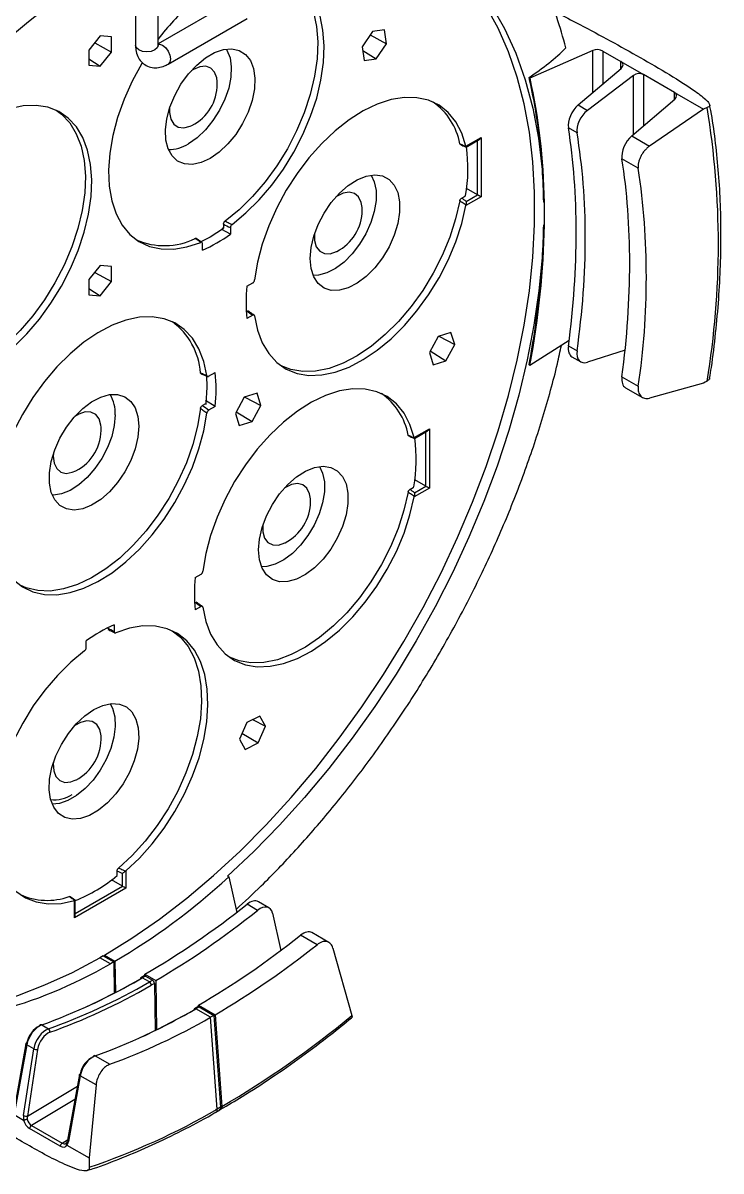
# Model space of a CAD drawing. Header units: inches. Extents: x 0.7 to 44.2, y 3.2 to 34.6.
# Drawn here: x 13.879 to 16.842, y 21.861 to 26.736 of the extents above; entities that cross this region are included whole.
import ezdxf

# ---------------------------------------------------------------- set-up
doc = ezdxf.new("R2010")
doc.units = ezdxf.units.IN
doc.header["$MEASUREMENT"] = 0

msp = doc.modelspace()

# ---------------------------------------------------------------- linework, layer by layer
for p, q in [((14.3566, 26.816), (14.3566, 26.641)), ((14.7824, 26.8379), (14.4523, 26.6473)), ((14.4523, 26.641), (14.4523, 26.816)), ((14.4947, 26.5613), (14.8302, 26.755)), ((14.2068, 26.6809), (14.1589, 26.6212)), ((14.2548, 26.6766), (14.2068, 26.6809)), ((14.2548, 26.6127), (14.2548, 26.6766)), ((15.3622, 26.7), (15.319, 26.6352)), ((15.3525, 26.6855), (15.422, 26.648)), ((15.4138, 26.7064), (15.3622, 26.7)), ((15.422, 26.648), (15.4138, 26.7064)), ((14.1589, 26.6212), (14.1589, 26.5573)), ((14.1836, 26.652), (14.2548, 26.6127)), ((15.319, 26.6352), (15.3272, 26.5767)), ((15.3211, 26.6197), (15.3787, 26.5831)), ((15.3787, 26.5831), (15.422, 26.648)), ((16.2974, 26.6196), (16.031, 26.5022)), ((16.2974, 26.4405), (16.2974, 26.6196)), ((14.1589, 26.584), (14.2068, 26.553)), ((14.2068, 26.553), (14.2548, 26.6127)), ((15.3272, 26.5767), (15.3787, 26.5831)), ((16.34, 26.617), (16.4172, 26.5724)), ((16.34, 26.617), (16.34, 26.4768)), ((16.4172, 26.5724), (16.5132, 26.5171)), ((16.4172, 26.5426), (16.4172, 26.5724)), ((14.1589, 26.5573), (14.2068, 26.553)), ((14.6022, 26.539), (14.5922, 26.5327)), ((16.2356, 26.3879), (16.418, 26.5432)), ((16.031, 26.5022), (16.0271, 26.5045)), ((16.4706, 26.5128), (16.2751, 26.3651)), ((16.4706, 26.2632), (16.4706, 26.5128)), ((16.6445, 26.4412), (16.5132, 26.5171)), ((16.5132, 26.5171), (16.5132, 26.2994)), ((16.6445, 26.4412), (16.7671, 26.3705)), ((16.6445, 26.4113), (16.6445, 26.4412)), ((16.2356, 26.3879), (16.2751, 26.3651)), ((16.4629, 26.2567), (16.6453, 26.412)), ((16.7825, 26.3765), (16.7671, 26.3705)), ((16.7671, 26.3705), (16.5385, 26.213)), ((16.2306, 26.2692), (16.1941, 26.2903)), ((15.7593, 26.2124), (15.8233, 26.2494)), ((15.7601, 26.209), (15.8152, 26.2408)), ((15.8081, 26.0062), (15.8081, 26.2367)), ((15.8233, 26.2494), (15.8233, 25.9974)), ((16.4629, 26.2567), (16.5385, 26.213)), ((15.7594, 26.2115), (15.7593, 26.2124)), ((16.4908, 26.119), (16.4214, 26.1591)), ((15.8081, 26.0062), (15.7619, 26.0329)), ((15.7411, 25.9928), (15.755, 26.0008)), ((15.8233, 25.9974), (15.7593, 25.9605)), ((15.7604, 25.9787), (15.8081, 26.0062)), ((15.7593, 25.9605), (15.7594, 25.9617)), ((16.0923, 25.9733), (16.0891, 25.9751)), ((14.7297, 25.8635), (14.6733, 25.8271)), ((14.7592, 25.8391), (14.7235, 25.8594)), ((14.7247, 25.8631), (14.7302, 25.8671)), ((14.7302, 25.8817), (14.7302, 25.8667)), ((14.7592, 25.8675), (14.7592, 25.8391)), ((16.0891, 25.8788), (16.0923, 25.8769)), ((14.6733, 25.8271), (14.6312, 25.805)), ((14.6407, 25.7707), (14.6407, 25.7991)), ((14.2068, 25.7059), (14.1589, 25.6462)), ((14.2548, 25.7016), (14.2068, 25.7059)), ((14.2548, 25.6377), (14.2548, 25.7016)), ((14.1589, 25.6462), (14.1589, 25.5823)), ((14.1836, 25.677), (14.2548, 25.6377)), ((14.1589, 25.609), (14.2068, 25.578)), ((14.2068, 25.578), (14.2548, 25.6377)), ((14.8296, 25.6182), (14.8541, 25.6324)), ((14.1589, 25.5823), (14.2068, 25.578)), ((14.8276, 25.5137), (14.8269, 25.5132)), ((14.8541, 25.4955), (14.8296, 25.4813)), ((15.6416, 25.4051), (15.6039, 25.3365)), ((15.6955, 25.422), (15.6416, 25.4051)), ((15.6444, 25.406), (15.7119, 25.3704)), ((15.7119, 25.3704), (15.6955, 25.422)), ((15.6742, 25.3018), (15.7119, 25.3704)), ((16.1971, 25.3877), (16.031, 25.2821)), ((16.1941, 25.3645), (16.2306, 25.3434)), ((15.6039, 25.3365), (15.6202, 25.2848)), ((15.6076, 25.3432), (15.6742, 25.3018)), ((15.6202, 25.2848), (15.6742, 25.3018)), ((16.2086, 25.3187), (16.2462, 25.2971)), ((16.4347, 25.3468), (16.2751, 25.2955)), ((16.031, 25.2821), (16.0271, 25.2844)), ((14.6576, 25.2396), (14.6596, 25.1903)), ((14.6671, 25.2359), (14.6949, 25.252)), ((16.4214, 25.2332), (16.4908, 25.1932)), ((16.7671, 25.2066), (16.5385, 25.1434)), ((14.8724, 25.1638), (14.8184, 25.1469)), ((14.8887, 25.1121), (14.8724, 25.1638)), ((16.436, 25.1875), (16.508, 25.1459)), ((14.6536, 25.1192), (14.6406, 25.1117)), ((14.6949, 25.108), (14.6537, 25.1324)), ((14.6949, 25.108), (14.6671, 25.0919)), ((14.8184, 25.1469), (14.7808, 25.0783)), ((14.8212, 25.1477), (14.8887, 25.1121)), ((14.8511, 25.0435), (14.8887, 25.1121)), ((14.7808, 25.0783), (14.7971, 25.0266)), ((14.7845, 25.085), (14.8511, 25.0435)), ((14.7971, 25.0266), (14.8511, 25.0435)), ((15.5398, 24.9754), (15.6038, 25.0123)), ((15.6038, 25.0123), (15.6038, 24.7604)), ((15.54, 24.9744), (15.5398, 24.9754)), ((15.5406, 24.9719), (15.5957, 25.0037)), ((15.5886, 24.7691), (15.5886, 24.9997)), ((14.0081, 24.9079), (14.0076, 24.8961)), ((15.5409, 24.7416), (15.5886, 24.7691)), ((15.5886, 24.7691), (15.5424, 24.7958)), ((15.5216, 24.7557), (15.5355, 24.7637)), ((15.6038, 24.7604), (15.5398, 24.7234)), ((15.5398, 24.7234), (15.54, 24.7247)), ((14.6101, 24.3811), (14.6347, 24.3953)), ((14.6082, 24.2766), (14.6074, 24.2762)), ((14.6347, 24.2584), (14.6101, 24.2442)), ((14.2661, 24.1804), (14.2661, 24.152)), ((14.2371, 24.1667), (14.2371, 24.1659)), ((14.1476, 24.0836), (14.1476, 24.1119)), ((14.8838, 23.7933), (14.8286, 23.7662)), ((14.9078, 23.7496), (14.8838, 23.7933)), ((14.8286, 23.7662), (14.7974, 23.6954)), ((14.8527, 23.778), (14.9078, 23.7496)), ((14.8766, 23.6787), (14.9078, 23.7496)), ((14.7974, 23.6954), (14.8214, 23.6516)), ((14.8084, 23.7203), (14.8766, 23.6787)), ((14.8214, 23.6516), (14.8766, 23.6787)), ((14.2788, 23.1191), (14.2788, 23.1351)), ((14.3007, 23.0704), (14.3007, 23.1255)), ((14.3149, 23.1348), (14.3159, 23.1355)), ((14.3159, 23.1355), (14.3159, 23.0616)), ((14.7473, 23.1133), (14.7532, 23.1099)), ((14.7532, 23.1099), (14.7863, 22.9596)), ((14.3159, 23.0616), (14.0977, 22.9357)), ((14.1011, 22.9551), (14.3007, 23.0704)), ((14.3007, 23.0704), (14.2545, 23.097)), ((14.0977, 23.0096), (14.0986, 23.0099)), ((14.1011, 22.947), (14.1011, 23.0106)), ((14.0977, 22.9357), (14.0977, 23.0096)), ((14.8746, 22.9681), (14.8301, 22.9938)), ((14.9232, 22.9786), (14.8782, 23.0046)), ((14.9383, 22.9556), (14.9732, 22.7977)), ((15.1776, 22.8317), (15.1055, 22.8734)), ((15.1271, 22.8223), (15.0574, 22.8625)), ((14.2191, 22.7749), (14.2055, 22.7671)), ((14.2504, 22.7412), (14.2055, 22.7671)), ((14.2191, 22.7749), (14.264, 22.749)), ((14.2238, 22.7717), (14.2245, 22.778)), ((14.2245, 22.778), (14.2694, 22.7521)), ((15.1948, 22.8075), (15.2746, 22.5214)), ((14.264, 22.749), (14.2504, 22.7412)), ((14.264, 22.749), (14.2659, 22.616)), ((14.2694, 22.7521), (14.2714, 22.6188)), ((14.3932, 22.6896), (14.3796, 22.6818)), ((14.3989, 22.689), (14.3854, 22.6812)), ((14.4154, 22.6639), (14.3854, 22.6812)), ((14.3962, 22.69), (14.3963, 22.6967)), ((14.3963, 22.6967), (14.4423, 22.6702)), ((14.3989, 22.689), (14.4289, 22.6717)), ((14.4154, 22.6639), (14.4289, 22.6717)), ((14.4423, 22.6702), (14.4454, 22.4605)), ((14.437, 22.6578), (14.4235, 22.65)), ((14.437, 22.6578), (14.44, 22.4578)), ((14.6205, 22.5583), (14.607, 22.5505)), ((14.6262, 22.5578), (14.6127, 22.55)), ((14.6752, 22.5139), (14.6127, 22.55)), ((14.6236, 22.5588), (14.6237, 22.5655)), ((14.6237, 22.5655), (14.6941, 22.5248)), ((14.6262, 22.5578), (14.6887, 22.5217)), ((14.6941, 22.5248), (14.7224, 22.1349)), ((13.9585, 22.4814), (13.987, 22.4649)), ((14.6887, 22.5217), (14.6752, 22.5139)), ((14.7035, 22.124), (14.6752, 22.5139)), ((14.6887, 22.5217), (14.717, 22.1318)), ((13.8915, 22.4016), (13.8409, 22.1228)), ((13.8948, 22.3969), (13.8442, 22.1181)), ((13.8817, 22.0965), (13.9246, 22.3797)), ((13.9246, 22.3797), (13.8948, 22.3969)), ((13.9407, 22.3779), (13.8978, 22.0946)), ((14.1858, 22.3501), (14.2475, 22.3145)), ((14.1188, 22.2704), (14.0682, 21.9916)), ((14.1222, 22.2657), (14.0716, 21.9869)), ((14.1892, 22.227), (14.1222, 22.2657)), ((13.8978, 22.0946), (14.1099, 22.2214)), ((14.1892, 22.227), (14.1605, 21.9168)), ((14.0997, 22.1653), (13.9151, 22.055)), ((13.8385, 22.1027), (13.8818, 22.0777)), ((14.7035, 22.1213), (14.6959, 22.1221)), ((14.697, 22.1107), (14.7144, 22.1207)), ((14.717, 22.1318), (14.7035, 22.124)), ((14.0375, 21.9666), (13.9072, 22.0418)), ((13.9151, 22.055), (14.0454, 21.9797)), ((14.0454, 21.9797), (14.0686, 21.9936)), ((14.0658, 21.9715), (14.1605, 21.9168)), ((14.1605, 21.9168), (14.1605, 21.8773))]:
    msp.add_line(p, q)
at = {"flags": 128}
for points in [[(15.1857, 27.2298), (15.2906, 27.2135), (15.3907, 27.1864), (15.4856, 27.1487), (15.5749, 27.1006), (15.6581, 27.0422), (15.7348, 26.9738), (15.8048, 26.8958), (15.8677, 26.8084), (15.9232, 26.7122), (15.971, 26.6075), (16.011, 26.4948), (16.0429, 26.3746), (16.0666, 26.2476), (16.0821, 26.1142), (16.0891, 25.9751)], [(15.0057, 26.935), (15.0288, 26.9178), (15.0635, 26.881), (15.0914, 26.8354), (15.1121, 26.782), (15.1251, 26.7216), (15.1303, 26.6553), (15.1276, 26.5842), (15.1169, 26.5096), (15.0986, 26.4328), (15.0729, 26.355), (15.0402, 26.2777), (15.0011, 26.2022), (14.9564, 26.1298), (14.9068, 26.0617), (14.853, 25.9992), (14.7962, 25.9433), (14.7372, 25.895)], [(14.7662, 25.8808), (14.8248, 25.9292), (14.8814, 25.9851), (14.9348, 26.0475), (14.9841, 26.1153), (15.0286, 26.1875), (15.0674, 26.2627), (15.1, 26.3397), (15.1256, 26.4172), (15.1439, 26.4937), (15.1546, 26.5681), (15.1574, 26.6389), (15.1524, 26.7051), (15.1397, 26.7654), (15.1193, 26.8188), (15.0918, 26.8645), (15.0575, 26.9015), (15.017, 26.9294), (14.9712, 26.9475), (14.9206, 26.9557), (14.9204, 26.9557)], [(14.2245, 22.778), (14.3417, 22.8504), (14.4583, 22.9311), (14.574, 23.0199), (14.6883, 23.1163), (14.8006, 23.22), (14.9106, 23.3305), (15.0177, 23.4474), (15.1215, 23.5702), (15.2217, 23.6985), (15.3177, 23.8316), (15.4093, 23.9691), (15.496, 24.1103), (15.5774, 24.2547), (15.6533, 24.4017), (15.7233, 24.5508), (15.7872, 24.7012), (15.8446, 24.8524), (15.8954, 25.0038), (15.9393, 25.1547), (15.9762, 25.3045), (16.0059, 25.4526), (16.0283, 25.5984), (16.0432, 25.7414), (16.0507, 25.8808), (16.0507, 26.0162), (16.0432, 26.147), (16.0283, 26.2727), (16.0059, 26.3927), (15.9762, 26.5065), (15.9393, 26.6138), (15.8954, 26.714), (15.8446, 26.8067)], [(14.4523, 26.641), (14.4486, 26.6305), (14.4383, 26.6215), (14.4227, 26.6155), (14.4044, 26.6134), (14.3861, 26.6155), (14.3706, 26.6215), (14.3602, 26.6305), (14.3566, 26.641)], [(14.4523, 26.6461), (14.4578, 26.6463), (14.4707, 26.6418), (14.4837, 26.6314), (14.4947, 26.6166), (14.502, 26.5996), (14.5046, 26.5832), (14.502, 26.5698), (14.4947, 26.5613), (14.4946, 26.5613)], [(14.6733, 26.161), (14.635, 26.1434), (14.5983, 26.1355), (14.5646, 26.1377), (14.5354, 26.1498), (14.5118, 26.1713), (14.4949, 26.2015), (14.4852, 26.2389), (14.4833, 26.2822), (14.4891, 26.3295), (14.5025, 26.3789), (14.5229, 26.4284), (14.5494, 26.476), (14.581, 26.5196), (14.6164, 26.5576), (14.6541, 26.5883), (14.6926, 26.6105), (14.7303, 26.6233), (14.7657, 26.6262), (14.7973, 26.6191), (14.8238, 26.6021), (14.8442, 26.5762), (14.8575, 26.5422), (14.8634, 26.5016), (14.8614, 26.4561), (14.8518, 26.4075), (14.8348, 26.3578), (14.8112, 26.309), (14.782, 26.2632), (14.7484, 26.2222), (14.7116, 26.1877), (14.6733, 26.161)], [(14.7423, 26.6254), (14.7449, 26.621), (14.7577, 26.5885), (14.7633, 26.5496), (14.7614, 26.506), (14.7522, 26.4595), (14.736, 26.4119), (14.7134, 26.3652), (14.6854, 26.3213), (14.6532, 26.282), (14.618, 26.2489), (14.5813, 26.2235)], [(14.3857, 26.5681), (14.3829, 26.5633), (14.3424, 26.4888), (14.3082, 26.4121), (14.2806, 26.3347), (14.2603, 26.2577), (14.2475, 26.1827), (14.2425, 26.1107), (14.2453, 26.0432), (14.256, 25.9812), (14.2743, 25.9258), (14.3, 25.8779), (14.3325, 25.8385), (14.3713, 25.8081), (14.4158, 25.7872), (14.4652, 25.7764), (14.5186, 25.7756), (14.5751, 25.785), (14.6337, 25.8044)], [(14.7035, 26.4874), (14.7015, 26.503), (14.6923, 26.5278), (14.6763, 26.5446), (14.6549, 26.5524), (14.6296, 26.5505), (14.6022, 26.539)], [(13.7799, 25.3114), (13.8385, 25.3598), (13.8951, 25.4157), (13.9485, 25.4781), (13.9978, 25.546), (14.0423, 25.6181), (14.0811, 25.6934), (14.1137, 25.7704), (14.1393, 25.8478), (14.1576, 25.9244), (14.1683, 25.9987), (14.1711, 26.0696), (14.1661, 26.1357), (14.1534, 26.196), (14.133, 26.2495), (14.1055, 26.2951), (14.0712, 26.3322), (14.0307, 26.36), (13.9849, 26.3781), (13.9343, 26.3863), (13.88, 26.3843), (13.8228, 26.3721)], [(14.5012, 26.3751), (14.5009, 26.3554), (14.5066, 26.3274), (14.5193, 26.3064), (14.5381, 26.294), (14.5618, 26.291), (14.5884, 26.2978), (14.596, 26.3013)], [(15.7593, 26.2124), (15.7412, 26.2681), (15.7158, 26.3161), (15.6834, 26.3559), (15.6448, 26.3865), (15.6005, 26.4076), (15.5512, 26.4188), (15.4979, 26.4199), (15.4415, 26.4108), (15.3829, 26.3917), (15.3231, 26.3629), (15.2631, 26.325), (15.2041, 26.2786), (15.147, 26.2245), (15.0927, 26.1636), (15.0423, 26.0969), (14.9966, 26.0257), (14.9563, 25.9511), (14.9222, 25.8744), (14.8948, 25.7969), (14.8747, 25.72), (14.8622, 25.645)], [(14.0194, 26.3656), (14.0425, 26.3484), (14.0772, 26.3116), (14.1051, 26.266), (14.1258, 26.2126), (14.1388, 26.1522), (14.144, 26.0859), (14.1413, 26.0148), (14.1306, 25.9402), (14.1123, 25.8634), (14.0866, 25.7856), (14.0539, 25.7083), (14.0148, 25.6328), (13.9701, 25.5604), (13.9204, 25.4923), (13.8667, 25.4298), (13.8099, 25.3739), (13.7509, 25.3257)], [(15.098, 25.7355), (15.1019, 25.782), (15.1134, 25.831), (15.1321, 25.8807), (15.1572, 25.9289), (15.1876, 25.9737), (15.2222, 26.0132), (15.2595, 26.0459), (15.2979, 26.0703), (15.336, 26.0856), (15.3721, 26.091), (15.4047, 26.0863), (15.4327, 26.0718), (15.4547, 26.048), (15.4698, 26.0159), (15.4776, 25.9768), (15.4776, 25.9324), (15.4698, 25.8844), (15.4547, 25.8347), (15.4327, 25.7855), (15.4047, 25.7388), (15.3721, 25.6964), (15.336, 25.6601), (15.2979, 25.6314), (15.2595, 25.6115), (15.2222, 25.6011), (15.1876, 25.6007), (15.1572, 25.6104), (15.1321, 25.6296), (15.1134, 25.6577), (15.1019, 25.6935), (15.098, 25.7355)], [(15.3573, 26.0899), (15.3701, 26.0618), (15.3776, 26.0244), (15.3776, 25.9818), (15.3701, 25.9358), (15.3556, 25.8883), (15.3345, 25.8412), (15.3078, 25.7964), (15.2765, 25.7558), (15.2419, 25.7211), (15.2055, 25.6936), (15.1687, 25.6745), (15.133, 25.6646), (15.111, 25.6632)], [(15.3184, 25.952), (15.3148, 25.9744), (15.3038, 25.9973), (15.2864, 26.012), (15.2638, 26.0174), (15.2378, 26.013), (15.2102, 25.9993), (15.2071, 25.9972)], [(14.8622, 25.4921), (14.8747, 25.4316), (14.8948, 25.378), (14.9222, 25.3321), (14.9563, 25.2948), (14.9966, 25.2666), (15.0423, 25.2482), (15.0927, 25.2398), (15.147, 25.2415), (15.2041, 25.2533), (15.2631, 25.2751), (15.3231, 25.3064), (15.3829, 25.3467), (15.4415, 25.3953), (15.4979, 25.4513), (15.5512, 25.5139), (15.6005, 25.5819), (15.6448, 25.6542), (15.6834, 25.7295), (15.7158, 25.8066), (15.7412, 25.884), (15.7593, 25.9605)], [(15.7332, 25.981), (15.7155, 25.9043), (15.6904, 25.8265), (15.6583, 25.7491), (15.6198, 25.6734), (15.5756, 25.6007), (15.5263, 25.5322), (15.473, 25.4691), (15.4164, 25.4126), (15.3576, 25.3636), (15.2975, 25.3229), (15.2374, 25.2914), (15.1781, 25.2694), (15.1207, 25.2575), (15.0662, 25.2558), (15.0156, 25.2643), (14.9745, 25.2803)], [(16.0891, 25.8788), (16.0827, 25.7402), (16.0688, 25.598), (16.0476, 25.4529), (16.0191, 25.3054), (15.9834, 25.1561), (15.9406, 25.0056), (15.891, 24.8546), (15.8348, 24.7037), (15.7721, 24.5534), (15.7032, 24.4044), (15.6284, 24.2573), (15.548, 24.1127), (15.4624, 23.9712), (15.3719, 23.8334), (15.2768, 23.6997), (15.1775, 23.5709), (15.0745, 23.4473), (14.9682, 23.3295), (14.859, 23.218), (14.7473, 23.1133)], [(15.1162, 25.8396), (15.1166, 25.8124), (15.1241, 25.786), (15.1384, 25.767), (15.1586, 25.7569), (15.1831, 25.7564), (15.2102, 25.7655), (15.211, 25.7659)], [(14.6591, 25.2393), (14.6462, 25.2993), (14.6257, 25.3525), (14.5981, 25.3979), (14.5638, 25.4347), (14.5234, 25.4624), (14.4776, 25.4804), (14.4272, 25.4885), (14.3729, 25.4864), (14.3159, 25.4743), (14.2569, 25.4523), (14.1972, 25.4209), (14.1375, 25.3805), (14.0791, 25.3318), (14.0228, 25.2758), (13.9697, 25.2132), (13.9207, 25.1453), (13.8765, 25.0732), (13.838, 24.998), (13.8058, 24.9212), (13.7805, 24.844), (13.7624, 24.7676)], [(16.7825, 25.2156), (16.7742, 25.2108), (16.7671, 25.2066)], [(14.3705, 25.0234), (14.3666, 24.9769), (14.355, 24.9279), (14.3364, 24.8782), (14.3113, 24.83), (14.2808, 24.7852), (14.2463, 24.7457), (14.209, 24.713), (14.1705, 24.6886), (14.1325, 24.6733), (14.0964, 24.6679), (14.0637, 24.6726), (14.0358, 24.6871), (14.0138, 24.7109), (13.9986, 24.743), (13.9909, 24.7821), (13.9909, 24.8265), (13.9986, 24.8745), (14.0138, 24.9242), (14.0358, 24.9733), (14.0637, 25.0201), (14.0964, 25.0625), (14.1325, 25.0988), (14.1705, 25.1275), (14.209, 25.1474), (14.2463, 25.1578), (14.2808, 25.1582), (14.3113, 25.1485), (14.3364, 25.1293), (14.355, 25.1012), (14.3666, 25.0654), (14.3705, 25.0234)], [(15.5398, 24.9754), (15.5217, 25.031), (15.4963, 25.079), (15.464, 25.1188), (15.4253, 25.1494), (15.381, 25.1705), (15.3318, 25.1817), (15.2785, 25.1828), (15.222, 25.1737), (15.1634, 25.1546), (15.1036, 25.1259), (15.0437, 25.088), (14.9846, 25.0415), (14.9275, 24.9874), (14.8733, 24.9265), (14.8228, 24.8598), (14.7771, 24.7886), (14.7368, 24.714), (14.7027, 24.6373), (14.6754, 24.5598), (14.6553, 24.4829), (14.6427, 24.408)], [(14.6596, 25.1903), (14.6558, 25.1188), (14.6556, 25.1161)], [(13.7624, 24.5157), (13.7805, 24.4602), (13.8058, 24.4122), (13.838, 24.3725), (13.8765, 24.3419), (13.9207, 24.3207), (13.9697, 24.3094), (14.0228, 24.3082), (14.0791, 24.3171), (14.1375, 24.3359), (14.1972, 24.3644), (14.2569, 24.4019), (14.3159, 24.448), (14.3729, 24.5018), (14.4272, 24.5623), (14.4776, 24.6286), (14.5234, 24.6996), (14.5638, 24.7739), (14.5981, 24.8503), (14.6257, 24.9276), (14.6462, 25.0043), (14.6591, 25.0793)], [(14.6325, 25.0989), (14.62, 25.0237), (14.5998, 24.9467), (14.5724, 24.869), (14.5382, 24.7921), (14.4978, 24.7173), (14.4519, 24.6459), (14.4012, 24.5792), (14.3468, 24.5182), (14.2894, 24.4641), (14.2302, 24.4178), (14.1701, 24.38), (14.1102, 24.3515), (14.0514, 24.3328), (13.995, 24.3241), (13.9417, 24.3256), (13.8925, 24.3373), (13.8664, 24.3486)], [(14.2704, 25.0719), (14.2667, 25.0274), (14.2556, 24.9804), (14.2377, 24.9328), (14.2137, 24.8866), (14.1846, 24.8437), (14.1515, 24.8059), (14.1158, 24.7746), (14.0789, 24.7512), (14.0425, 24.7366), (14.0079, 24.7314), (14.0029, 24.7315)], [(14.2103, 25.0202), (14.2095, 25.0286), (14.2021, 25.055), (14.1877, 25.074), (14.1675, 25.0841), (14.143, 25.0847), (14.116, 25.0755), (14.099, 25.0655)], [(14.0076, 24.8961), (14.0113, 24.8666), (14.0223, 24.8437), (14.0398, 24.829), (14.0623, 24.8237), (14.0884, 24.828), (14.1029, 24.8341)], [(14.8785, 24.4984), (14.8824, 24.5449), (14.8939, 24.5939), (14.9126, 24.6436), (14.9377, 24.6918), (14.9681, 24.7366), (15.0027, 24.7761), (15.04, 24.8088), (15.0784, 24.8332), (15.1165, 24.8485), (15.1526, 24.8539), (15.1853, 24.8492), (15.2132, 24.8347), (15.2352, 24.8109), (15.2504, 24.7788), (15.2581, 24.7397), (15.2581, 24.6953), (15.2504, 24.6473), (15.2352, 24.5976), (15.2132, 24.5485), (15.1853, 24.5017), (15.1526, 24.4593), (15.1165, 24.423), (15.0784, 24.3943), (15.04, 24.3744), (15.0027, 24.364), (14.9681, 24.3636), (14.9377, 24.3733), (14.9126, 24.3925), (14.8939, 24.4206), (14.8824, 24.4564), (14.8785, 24.4984)], [(15.1378, 24.8528), (15.1507, 24.8247), (15.1581, 24.7873), (15.1581, 24.7447), (15.1507, 24.6987), (15.1361, 24.6512), (15.1151, 24.6041), (15.0883, 24.5593), (15.057, 24.5187), (15.0225, 24.484), (14.986, 24.4565), (14.9492, 24.4374), (14.9135, 24.4275), (14.8915, 24.4261)], [(15.0989, 24.7149), (15.0954, 24.7373), (15.0844, 24.7602), (15.0669, 24.7749), (15.0443, 24.7803), (15.0183, 24.7759), (14.9907, 24.7622), (14.9876, 24.7601)], [(14.6427, 24.255), (14.6553, 24.1945), (14.6754, 24.1409), (14.7027, 24.095), (14.7368, 24.0577), (14.7771, 24.0296), (14.8228, 24.0111), (14.8733, 24.0027), (14.9275, 24.0044), (14.9846, 24.0162), (15.0437, 24.038), (15.1036, 24.0693), (15.1634, 24.1096), (15.222, 24.1582), (15.2785, 24.2142), (15.3318, 24.2768), (15.381, 24.3448), (15.4253, 24.4171), (15.464, 24.4924), (15.4963, 24.5695), (15.5217, 24.6469), (15.5398, 24.7234)], [(15.5137, 24.7439), (15.496, 24.6672), (15.4709, 24.5894), (15.4389, 24.512), (15.4004, 24.4363), (15.3561, 24.3636), (15.3069, 24.2951), (15.2535, 24.232), (15.1969, 24.1755), (15.1381, 24.1265), (15.0781, 24.0859), (15.0179, 24.0543), (14.9586, 24.0323), (14.9012, 24.0204), (14.8467, 24.0187), (14.7961, 24.0272), (14.7551, 24.0432)], [(14.8967, 24.6026), (14.8971, 24.5753), (14.9046, 24.5489), (14.9189, 24.5299), (14.9391, 24.5198), (14.9637, 24.5193), (14.9907, 24.5284), (14.9915, 24.5288)], [(14.3159, 23.1355), (14.3731, 23.1895), (14.4275, 23.2502), (14.478, 23.3167), (14.5239, 23.3878), (14.5643, 23.4623), (14.5986, 23.539), (14.6262, 23.6164), (14.6465, 23.6934), (14.6593, 23.7684), (14.6643, 23.8404), (14.6614, 23.9079), (14.6507, 23.9699), (14.6324, 24.0253), (14.6068, 24.0732), (14.5743, 24.1126), (14.5355, 24.143), (14.491, 24.1639), (14.4416, 24.1747), (14.3882, 24.1755), (14.3317, 24.1661), (14.273, 24.1467)], [(14.5126, 24.1553), (14.547, 24.1277), (14.5797, 24.0881), (14.6054, 24.0401), (14.6238, 23.9844), (14.6344, 23.9221), (14.6372, 23.8542), (14.632, 23.7819), (14.619, 23.7064), (14.5983, 23.6292), (14.5704, 23.5514), (14.5357, 23.4745), (14.4948, 23.3998), (14.4485, 23.3286), (14.3975, 23.2621), (14.3427, 23.2016), (14.2851, 23.1479)], [(14.1406, 24.0703), (14.0819, 24.0219), (14.0254, 23.966), (13.972, 23.9036), (13.9226, 23.8358), (13.8782, 23.7636), (13.8393, 23.6883), (13.8068, 23.6114), (13.7812, 23.5339), (13.7629, 23.4574), (13.7522, 23.383), (13.7493, 23.3122), (13.7543, 23.246), (13.7671, 23.1857), (13.7874, 23.1323), (13.815, 23.0866), (13.8493, 23.0496), (13.8897, 23.0217), (13.9356, 23.0036), (13.9862, 22.9954), (14.0405, 22.9975), (14.0977, 23.0096)], [(14.1802, 23.8208), (14.2185, 23.8384), (14.2552, 23.8463), (14.2889, 23.8442), (14.3181, 23.8321), (14.3417, 23.8105), (14.3586, 23.7804), (14.3683, 23.7429), (14.3702, 23.6996), (14.3644, 23.6523), (14.351, 23.6029), (14.3306, 23.5534), (14.3041, 23.5059), (14.2725, 23.4623), (14.2371, 23.4243), (14.1994, 23.3936), (14.1609, 23.3713), (14.1232, 23.3585), (14.0878, 23.3556), (14.0562, 23.3628), (14.0297, 23.3797), (14.0093, 23.4057), (13.996, 23.4396), (13.9901, 23.4802), (13.9921, 23.5258), (14.0017, 23.5744), (14.0187, 23.6241), (14.0423, 23.6728), (14.0715, 23.7187), (14.1051, 23.7597), (14.1419, 23.7942), (14.1802, 23.8208)], [(14.2492, 23.8457), (14.2591, 23.8259), (14.2683, 23.79), (14.2702, 23.7486), (14.2646, 23.7033), (14.2518, 23.656), (14.2323, 23.6086), (14.2069, 23.563), (14.1766, 23.5212), (14.1427, 23.4849), (14.1066, 23.4555), (14.0697, 23.4342), (14.0336, 23.4219), (14.0029, 23.419)], [(14.2103, 23.7077), (14.2103, 23.7086), (14.2046, 23.7366), (14.1919, 23.7576), (14.1731, 23.77), (14.1495, 23.7729), (14.1228, 23.7662), (14.099, 23.753)], [(14.0081, 23.5954), (14.0078, 23.5917), (14.0097, 23.561), (14.0189, 23.5362), (14.0349, 23.5194), (14.0563, 23.5116), (14.0817, 23.5135), (14.1029, 23.5216)], [(12.9378, 22.6353), (13.0239, 22.5942), (13.1151, 22.5623), (13.2109, 22.5398), (13.3107, 22.527), (13.4142, 22.5237), (13.5211, 22.5301), (13.6307, 22.5462), (13.7427, 22.5718), (13.8567, 22.6068), (13.9721, 22.6512), (14.0886, 22.7047), (14.2055, 22.7671)], [(13.8948, 22.3969), (13.8934, 22.3979), (13.8924, 22.399), (13.8917, 22.4001), (13.8915, 22.4011), (13.8915, 22.4016)], [(14.1222, 22.2657), (14.1207, 22.2667), (14.1197, 22.2678), (14.119, 22.2689), (14.1188, 22.2699), (14.1188, 22.2704)], [(14.0716, 21.9869), (14.0701, 21.9879), (14.0691, 21.989), (14.0684, 21.99), (14.0682, 21.9911), (14.0682, 21.9916)]]:
    msp.add_lwpolyline(points, dxfattribs=at)
for centre, radius, start, end in [((15.9854, 24.1189), 3.3485, 122.16, 140.4726), ((15.2301, 26.0816), 0.9733, 131.0515, 143.0474), ((14.5071, 26.4768), 0.1967, 296.8895, 0), ((14.5071, 26.4768), 0.1967, 0, 3.1159), ((15.4611, 26.1737), 0.2765, 10.3447, 54.7682), ((13.3065, 25.7961), 3.5242, 350.5192, 9.4808), ((14.4965, 26.3564), 0.1577, 269.8266, 302.5503), ((15.1182, 26.1174), 0.6495, 349.8278, 8.1673), ((13.3709, 25.6561), 3.154, 351.5602, 8.4398), ((15.122, 25.9413), 0.1967, 296.8895, 0), ((15.122, 25.9413), 0.1967, 0, 3.1159), ((14.3765, 26.3653), 0.6506, 293.9616, 306.033), ((14.4788, 26.0822), 0.2918, 245.9001, 296.5947), ((15.4768, 25.5498), 0.6508, 173.9653, 186.0347), ((14.3367, 25.2289), 0.2966, 4.1661, 53.6441), ((14.044, 25.18), 0.6548, 353.6866, 6.3134), ((14.1129, 25.0789), 0.1577, 357.4465, 30.1768), ((15.2417, 24.9366), 0.2765, 10.3447, 54.7682), ((14.0139, 25.0095), 0.1967, 296.8895, 3.1159), ((14.8991, 24.8803), 0.6491, 349.8515, 8.2007), ((14.9025, 24.7042), 0.1967, 296.8895, 0), ((14.9025, 24.7042), 0.1967, 0, 3.1159), ((15.2573, 24.3127), 0.6508, 173.9653, 186.0347), ((14.5303, 23.5858), 0.6506, 113.9616, 126.033), ((14.0139, 23.697), 0.1967, 296.8895, 3.1159), ((14.0129, 23.5743), 0.1369, 263.0068, 303.3319), ((13.8595, 23.6123), 0.6496, 291.8303, 310.2021), ((13.9823, 23.2871), 0.2765, 245.2346, 289.6493), ((12.8815, 25.6275), 3.5934, 300.2935, 308.6777), ((14.3829, 22.6771), 0.00569, 125.3587, 184.6083), ((14.382, 22.6768), 0.00552, 52.8179, 115.8717), ((14.3956, 22.6844), 0.00567, 53.7667, 114.9229), ((14.4194, 22.6568), 0.0177, 3.2297, 57.3477), ((14.4058, 22.649), 0.0177, 3.2293, 57.3478), ((14.6102, 22.5459), 0.00569, 125.3587, 184.6083), ((14.6094, 22.5456), 0.00552, 52.8179, 115.8717), ((14.6229, 22.5532), 0.00567, 53.7667, 114.9229), ((13.9551, 22.476), 0.00629, 57.9497, 179.1091), ((13.3229, 24.8554), 2.7039, 289.9955, 300.0062), ((12.6293, 25.7135), 4.1458, 300.3234, 309.648), ((13.9784, 22.4522), 0.0153, 352.8633, 55.8241), ((13.8954, 22.4004), 0.00409, 100.2115, 162.5139), ((13.9351, 22.3998), 0.0226, 242.3527, 284.2415), ((14.1825, 22.3448), 0.00629, 57.9497, 179.1091), ((14.1227, 22.2692), 0.00409, 100.2115, 162.5139), ((13.8922, 22.1165), 0.0226, 242.3527, 284.2415), ((13.1872, 24.7399), 3.0236, 288.7768, 300.0972), ((13.925, 22.04), 0.0179, 123.4335, 174.2563), ((14.0553, 21.9648), 0.0179, 123.4335, 174.2563)]:
    msp.add_arc(centre, radius, start, end)
for centre, major_axis, ratio, start_param, end_param in [((16.3183, 26.6067), (0.0306, -0.0021), 0.524922, 0.822032, 2.357922), ((16.3956, 26.5551), (0.0303, 0.0064), 0.673673, 5.392428, 6.928318), ((16.4915, 26.4997), (0.0303, 0.0064), 0.673673, 0.645132, 2.181022), ((13.636, 24.6028), (1.7692, 2.8542), 0.597167, 5.533994, 5.740852), ((16.6229, 26.4239), (0.0303, 0.0064), 0.673673, 5.392428, 6.928318), ((16.2456, 26.3327), (0.0363, 0.0674), 0.556891, 0.961027, 2.509529), ((16.2858, 26.3095), (0.0403, 0.0651), 0.597167, 0.996018, 2.54452), ((13.9361, 24.4295), (1.5932, 2.956), 0.556891, 5.311738, 5.651121), ((15.8152, 26.2541), (0.0081, 0.0141), 0.577335, 3.92695, 4.71243), ((13.8092, 24.5028), (1.7692, 2.8542), 0.597167, 5.346729, 5.686113), ((16.4729, 26.2015), (0.0363, 0.0674), 0.556891, 0.961027, 2.509529), ((14.1635, 24.2983), (1.5932, 2.956), 0.556891, 5.311738, 5.651121), ((14.9511, 25.9739), (3.7581, -2.6745), 0.103626, 1.427962, 1.433199), ((15.8152, 26.0021), (0.0115, -0.0066), 0.00007, 0.785439, 2.234062), ((14.1961, 24.9044), (1.3659, 2.2036), 0.597167, 5.493658, 5.539184), ((15.0902, 26.2393), (5.8505, -2.8531), 0.073638, 4.68676, 4.691717), ((13.636, 24.6028), (1.7692, 2.8542), 0.597167, 5.29199, 5.498848), ((15.6193, 25.5551), (5.3964, -3.6397), 0.073628, 4.614963, 4.619919), ((16.2456, 25.3858), (0.0363, 0.0674), 0.556891, 2.170145, 3.125316), ((16.2858, 25.3626), (0.0403, 0.0651), 0.597167, 2.205137, 3.753639), ((16.4729, 25.2545), (0.0363, 0.0674), 0.556891, 2.170145, 3.125316), ((14.116, 24.8933), (3.3216, -2.4249), 0.118389, 1.490949, 1.499017), ((15.5957, 25.017), (0.0081, 0.0141), 0.577335, 3.92695, 4.71243), ((15.5957, 24.765), (0.0115, -0.0066), 0.00007, 0.785439, 2.234062), ((14.7316, 24.7368), (3.7581, -2.6745), 0.103626, 1.427962, 1.433199), ((15.3998, 24.318), (5.3964, -3.6397), 0.073628, 4.614963, 4.619919), ((14.597, 23.4596), (5.8505, -2.8531), 0.073638, 1.66326, 1.668216), ((14.232, 24.8837), (1.2612, 2.2644), 0.587367, 3.920825, 4.188753), ((13.9002, 23.8288), (4.1954, -1.9171), 0.10364, 4.849977, 4.855214), ((14.3078, 23.0663), (0.0115, -0.0066), 0.00007, 0.785439, 2.234062), ((14.8392, 22.9387), (0.0393, 0.0657), 0.56722, 0.008429, 0.980748), ((14.4321, 25.3931), (1.7103, 2.8636), 0.56722, 3.937633, 4.122341), ((14.3957, 25.4141), (1.6229, 2.914), 0.587367, 3.920167, 4.104874), ((14.8856, 22.9119), (0.0372, 0.0669), 0.587367, 5.698107, 7.246467), ((14.0896, 22.9403), (0.0081, 0.0141), 0.577335, 4.71243, 5.497828), ((15.0665, 22.8075), (0.0393, 0.0657), 0.56722, 0.008429, 0.980748), ((14.6594, 25.2619), (1.7103, 2.8636), 0.56722, 3.937633, 4.122341), ((14.2293, 24.8821), (1.2612, 2.2644), 0.587367, 3.644801, 3.911965), ((14.4375, 25.3869), (1.7105, 2.8635), 0.567185, 3.748364, 3.930776), ((14.4294, 25.3917), (1.7162, 2.8734), 0.56722, 3.836452, 3.930764), ((14.3849, 25.4173), (1.6228, 2.9141), 0.587401, 3.730837, 3.913249), ((14.393, 25.4127), (1.6285, 2.924), 0.587367, 3.730869, 3.913297), ((14.6648, 25.2557), (1.7105, 2.8635), 0.567185, 3.748364, 3.930776), ((14.6567, 25.2605), (1.7162, 2.8734), 0.56722, 3.837257, 3.930764), ((13.9395, 22.4195), (0.0334, 0.0559), 0.56722, 0.606743, 2.155102), ((13.9476, 22.4146), (0.0391, 0.0658), 0.568755, 0.605517, 2.153876), ((13.9778, 22.3972), (0.0374, 0.0668), 0.585881, 0.590672, 2.139031), ((13.9859, 22.3927), (0.0317, 0.0568), 0.587367, 0.589276, 2.137636), ((14.1668, 22.2882), (0.0334, 0.0559), 0.56722, 0.606743, 2.155102), ((14.1749, 22.2834), (0.0391, 0.0658), 0.568755, 0.605517, 2.153876), ((13.9116, 22.08), (-0.0122, 0.041), 0.679635, 0.966107, 1.429289), ((13.9195, 22.0826), (-0.0053, 0.0313), 0.703219, 1.062087, 1.510613), ((13.9098, 22.0778), (-0.0179, 0.0382), 0.62513, 1.286844, 2.410148), ((13.9179, 22.0816), (-0.0119, 0.0284), 0.644249, 1.335405, 2.440224), ((14.0419, 22.0047), (-0.0122, 0.041), 0.679725, 3.609607, 4.072789), ((14.0401, 22.0025), (-0.0179, 0.0382), 0.62517, 2.410124, 3.533428), ((14.0482, 22.0064), (-0.0119, 0.0284), 0.644458, 2.440101, 3.233846)]:
    msp.add_ellipse(centre, major_axis=major_axis, ratio=ratio, start_param=start_param, end_param=end_param)
for points, knots in [([(16.1833, 26.6307), (16.171, 26.6746), (16.1464, 26.7626), (16.0979, 26.8846), (16.041, 26.999), (15.9703, 27.1111), (15.8843, 27.2177), (15.7807, 27.3156), (15.6644, 27.3972), (15.5447, 27.4572), (15.4251, 27.4984), (15.3076, 27.524), (15.1924, 27.5375), (15.1142, 27.5361), (15.0793, 27.5355)], [0, 0, 0, 0, 0.076802, 0.153954, 0.232189, 0.310795, 0.405378, 0.500621, 0.597948, 0.695992, 0.775007, 0.854401, 0.934967, 1, 1, 1, 1]), ([(16.135, 26.7852), (16.1654, 26.7696), (16.284, 26.7086), (16.4419, 26.6224), (16.6082, 26.5265), (16.6982, 26.4707), (16.7527, 26.4314), (16.7729, 26.4151), (16.7857, 26.4023), (16.792, 26.3942), (16.7947, 26.3876), (16.7938, 26.383), (16.7897, 26.3794), (16.7852, 26.3776), (16.7825, 26.3765)], [0, 0, 0, 0, 0.122956, 0.480113, 0.658558, 0.837371, 0.881989, 0.926782, 0.944496, 0.962402, 0.975274, 0.982258, 0.989292, 1, 1, 1, 1]), ([(14.3566, 26.641), (14.3569, 26.6345), (14.3576, 26.6181), (14.3648, 26.594), (14.3798, 26.5711), (14.4011, 26.5542), (14.4268, 26.5456), (14.4539, 26.5456), (14.4766, 26.5517), (14.4897, 26.5587), (14.4947, 26.5613)], [0, 0, 0, 0, 0.0966308, 0.241287, 0.3766415, 0.5088972, 0.6478767, 0.7811811, 0.91815, 1, 1, 1, 1]), ([(14.4528, 26.6347), (14.4529, 26.6346), (14.4535, 26.6338), (14.4523, 26.6364), (14.4523, 26.64), (14.4523, 26.641)], [0, 0, 0, 0, 0.111574, 0.736755, 1, 1, 1, 1]), ([(16.0271, 26.5045), (16.0563, 26.5243), (16.0843, 26.5446), (16.1368, 26.5865), (16.1613, 26.6082), (16.1833, 26.6307)], [0, 0, 0, 0, 0.5, 0.5, 1, 1, 1, 1]), ([(16.0891, 25.9751), (16.0876, 26.069), (16.0816, 26.1601), (16.0661, 26.2925), (16.0599, 26.3359), (16.0451, 26.4214), (16.0366, 26.4634), (16.0271, 26.5045)], [0, 0, 0, 0, 0.5, 0.5, 0.75, 0.75, 1, 1, 1, 1]), ([(16.7936, 25.2268), (16.7961, 25.2424), (16.8066, 25.3075), (16.8197, 25.4202), (16.8329, 25.5647), (16.8404, 25.7064), (16.8426, 25.8453), (16.8396, 25.9809), (16.8314, 26.113), (16.8175, 26.2409), (16.8049, 26.3325), (16.7953, 26.3801), (16.7937, 26.3879)], [0, 0, 0, 0, 0.037116, 0.155108, 0.273151, 0.39115, 0.509015, 0.626664, 0.744014, 0.860985, 0.977494, 1, 1, 1, 1]), ([(15.7332, 26.2233), (15.7385, 26.2209), (15.7472, 26.217), (15.756, 26.2131), (15.7594, 26.2115)], [0, 0, 0, 0, 0.60643, 1, 1, 1, 1]), ([(15.7358, 26.22), (15.7354, 26.2201), (15.7344, 26.2205), (15.7336, 26.2218), (15.7332, 26.223), (15.7332, 26.2233)], [0, 0, 0, 0, 0.262571, 0.808525, 1, 1, 1, 1]), ([(15.7357, 26.2199), (15.7378, 26.2189), (15.7459, 26.2153), (15.754, 26.2117), (15.76, 26.209)], [0, 0, 0, 0, 0.262982, 1, 1, 1, 1]), ([(15.76, 26.2091), (15.76, 26.2091), (15.76, 26.2088), (15.7598, 26.2094), (15.7595, 26.2109), (15.7594, 26.2115)], [0, 0, 0, 0, 0.076351, 0.584386, 1, 1, 1, 1]), ([(16.5385, 26.213), (16.5348, 26.2104), (16.5311, 26.2075), (16.5241, 26.2012), (16.5207, 26.1976), (16.5143, 26.1902), (16.5113, 26.1863), (16.5058, 26.1781), (16.5033, 26.1738), (16.4989, 26.1651), (16.497, 26.1608), (16.4938, 26.1519), (16.4926, 26.1475), (16.49, 26.1346), (16.4896, 26.1263), (16.4908, 26.119)], [0, 0, 0, 0, 0.125, 0.125, 0.25, 0.25, 0.375, 0.375, 0.5, 0.5, 0.625, 0.625, 0.75, 0.75, 1, 1, 1, 1]), ([(15.7332, 25.981), (15.7333, 25.9817), (15.7338, 25.9836), (15.7352, 25.9868), (15.7375, 25.99), (15.7396, 25.9919), (15.7408, 25.9926), (15.7411, 25.9928)], [0, 0, 0, 0, 0.159616, 0.413178, 0.666476, 0.91794, 1, 1, 1, 1]), ([(15.755, 26.0008), (15.7552, 26.001), (15.756, 26.0015), (15.7568, 26.0022), (15.757, 26.0029), (15.757, 26.003)], [0, 0, 0, 0, 0.236662, 0.882111, 1, 1, 1, 1]), ([(15.7594, 25.9617), (15.7542, 25.9656), (15.7454, 25.972), (15.7366, 25.9784), (15.7332, 25.981)], [0, 0, 0, 0, 0.604349, 1, 1, 1, 1]), ([(15.7604, 25.9787), (15.7604, 25.9786), (15.7603, 25.9776), (15.7603, 25.9749), (15.7601, 25.9704), (15.7598, 25.9656), (15.7595, 25.9629), (15.7594, 25.9617)], [0, 0, 0, 0, 0.006138, 0.254994, 0.577239, 0.809771, 1, 1, 1, 1]), ([(14.7302, 25.8817), (14.7303, 25.8822), (14.7303, 25.8835), (14.7309, 25.8862), (14.7324, 25.8895), (14.7346, 25.8928), (14.7364, 25.8943), (14.7372, 25.895)], [0, 0, 0, 0, 0.098186, 0.296067, 0.530767, 0.766015, 1, 1, 1, 1]), ([(14.7372, 25.895), (14.7431, 25.8922), (14.7527, 25.8874), (14.7624, 25.8827), (14.7662, 25.8808)], [0, 0, 0, 0, 0.607349, 1, 1, 1, 1]), ([(14.7302, 25.8667), (14.7302, 25.8664), (14.7302, 25.8655), (14.7298, 25.8647), (14.7296, 25.8642)], [0, 0, 0, 0, 0.3257921, 1, 1, 1, 1]), ([(14.7662, 25.8808), (14.7653, 25.88), (14.7635, 25.8785), (14.7613, 25.8752), (14.7597, 25.8717), (14.7592, 25.869), (14.7592, 25.8678), (14.7592, 25.8675)], [0, 0, 0, 0, 0.2376312, 0.4752844, 0.7123597, 0.9485585, 1, 1, 1, 1]), ([(16.0271, 25.2844), (16.0366, 25.3355), (16.0451, 25.3865), (16.0599, 25.4875), (16.0662, 25.5375), (16.0817, 25.6862), (16.0876, 25.7834), (16.0891, 25.8788)], [0, 0, 0, 0, 0.25, 0.25, 0.5, 0.5, 1, 1, 1, 1]), ([(14.6094, 25.8212), (14.6098, 25.8214), (14.6109, 25.8218), (14.6127, 25.8219), (14.6137, 25.8213), (14.6143, 25.821)], [0, 0, 0, 0, 0.20168, 0.608084, 1, 1, 1, 1]), ([(14.6337, 25.8044), (14.6288, 25.8078), (14.6207, 25.8134), (14.6126, 25.819), (14.6094, 25.8212)], [0, 0, 0, 0, 0.607349, 1, 1, 1, 1]), ([(14.6386, 25.8042), (14.6367, 25.8055), (14.6286, 25.8111), (14.6205, 25.8168), (14.6143, 25.8211)], [0, 0, 0, 0, 0.237054, 1, 1, 1, 1]), ([(14.6407, 25.7991), (14.6406, 25.8001), (14.6404, 25.8021), (14.639, 25.8041), (14.637, 25.805), (14.6351, 25.8049), (14.634, 25.8045), (14.6337, 25.8044)], [0, 0, 0, 0, 0.235641, 0.471271, 0.707249, 0.944054, 1, 1, 1, 1]), ([(14.8541, 25.6324), (14.855, 25.633), (14.8569, 25.6343), (14.8593, 25.6373), (14.8611, 25.6407), (14.8619, 25.6434), (14.8621, 25.6448), (14.8622, 25.645)], [0, 0, 0, 0, 0.235641, 0.471271, 0.707249, 0.944054, 1, 1, 1, 1]), ([(14.8601, 25.4959), (14.858, 25.4974), (14.8492, 25.5034), (14.8403, 25.5095), (14.8336, 25.5141)], [0, 0, 0, 0, 0.238671, 1, 1, 1, 1]), ([(14.8622, 25.4921), (14.8619, 25.493), (14.8615, 25.4948), (14.8598, 25.4964), (14.8574, 25.4968), (14.8554, 25.4962), (14.8543, 25.4956), (14.8541, 25.4955)], [0, 0, 0, 0, 0.237631, 0.475284, 0.71236, 0.948558, 1, 1, 1, 1]), ([(14.7836, 22.9719), (14.8192, 23.0047), (14.9056, 23.0844), (15.0391, 23.2247), (15.1839, 23.3906), (15.3255, 23.5704), (15.4625, 23.7623), (15.5938, 23.9668), (15.7168, 24.1806), (15.8283, 24.3988), (15.9271, 24.6188), (16.0138, 24.8399), (16.0879, 25.064), (16.1375, 25.2407), (16.159, 25.341), (16.1646, 25.367)], [0, 0, 0, 0, 0.054592, 0.132536, 0.211932, 0.291827, 0.375218, 0.459189, 0.544998, 0.631446, 0.714515, 0.798165, 0.883649, 0.969764, 1, 1, 1, 1]), ([(14.6325, 25.2505), (14.6379, 25.2482), (14.6467, 25.2445), (14.6556, 25.2408), (14.6591, 25.2393)], [0, 0, 0, 0, 0.603863, 1, 1, 1, 1]), ([(14.6354, 25.2464), (14.6349, 25.2466), (14.6338, 25.247), (14.6329, 25.2486), (14.6326, 25.25), (14.6325, 25.2505)], [0, 0, 0, 0, 0.29444, 0.761605, 1, 1, 1, 1]), ([(14.6353, 25.2463), (14.6375, 25.2453), (14.6463, 25.2416), (14.6552, 25.2379), (14.6618, 25.2352)], [0, 0, 0, 0, 0.245103, 1, 1, 1, 1]), ([(14.6591, 25.2393), (14.6593, 25.2384), (14.6598, 25.2366), (14.6616, 25.2351), (14.6639, 25.2347), (14.6659, 25.2352), (14.667, 25.2358), (14.6671, 25.2359)], [0, 0, 0, 0, 0.240423, 0.480896, 0.719989, 0.956785, 1, 1, 1, 1]), ([(16.7939, 25.2267), (16.7939, 25.2265), (16.794, 25.2249), (16.7909, 25.2206), (16.7859, 25.2176), (16.7825, 25.2156)], [0, 0, 0, 0, 0.060828, 0.35944, 1, 1, 1, 1]), ([(16.4908, 25.1932), (16.4902, 25.1888), (16.49, 25.1846), (16.4903, 25.1766), (16.4908, 25.1727), (16.4926, 25.1656), (16.4938, 25.1623), (16.4969, 25.1563), (16.4989, 25.1536), (16.5032, 25.1491), (16.5057, 25.1471), (16.5112, 25.1441), (16.5143, 25.143), (16.5238, 25.141), (16.531, 25.1413), (16.5385, 25.1434)], [0, 0, 0, 0, 0.125, 0.125, 0.25, 0.25, 0.375, 0.375, 0.5, 0.5, 0.625, 0.625, 0.75, 0.75, 1, 1, 1, 1]), ([(14.6325, 25.0989), (14.6327, 25.0998), (14.633, 25.1018), (14.6344, 25.1051), (14.6366, 25.1084), (14.6388, 25.1105), (14.6401, 25.1114), (14.6406, 25.1117)], [0, 0, 0, 0, 0.174477, 0.412909, 0.65112, 0.887078, 1, 1, 1, 1]), ([(14.6554, 25.121), (14.6551, 25.1205), (14.6547, 25.1198), (14.6538, 25.1193), (14.6536, 25.1192)], [0, 0, 0, 0, 0.676377, 1, 1, 1, 1]), ([(14.6591, 25.0793), (14.6537, 25.0832), (14.6449, 25.0898), (14.636, 25.0963), (14.6325, 25.0989)], [0, 0, 0, 0, 0.6038634, 1, 1, 1, 1]), ([(14.6671, 25.0919), (14.6662, 25.0913), (14.6644, 25.09), (14.662, 25.087), (14.6601, 25.0836), (14.6593, 25.0809), (14.6591, 25.0795), (14.6591, 25.0793)], [0, 0, 0, 0, 0.235176, 0.470314, 0.706545, 0.944992, 1, 1, 1, 1]), ([(15.5137, 24.9862), (15.519, 24.9839), (15.5278, 24.9799), (15.5365, 24.976), (15.54, 24.9744)], [0, 0, 0, 0, 0.60643, 1, 1, 1, 1]), ([(15.5163, 24.9829), (15.516, 24.9831), (15.5149, 24.9834), (15.5141, 24.9848), (15.5138, 24.9859), (15.5137, 24.9862)], [0, 0, 0, 0, 0.262571, 0.808525, 1, 1, 1, 1]), ([(15.5162, 24.9828), (15.5184, 24.9818), (15.5265, 24.9782), (15.5346, 24.9746), (15.5405, 24.9719)], [0, 0, 0, 0, 0.262982, 1, 1, 1, 1]), ([(15.5406, 24.972), (15.5406, 24.972), (15.5405, 24.9717), (15.5403, 24.9723), (15.5401, 24.9738), (15.54, 24.9744)], [0, 0, 0, 0, 0.076351, 0.584386, 1, 1, 1, 1]), ([(15.5355, 24.7637), (15.5357, 24.7639), (15.5365, 24.7644), (15.5373, 24.765), (15.5374, 24.7656), (15.5374, 24.7656)], [0, 0, 0, 0, 0.266903, 0.994831, 1, 1, 1, 1]), ([(15.5137, 24.7439), (15.5139, 24.7446), (15.5143, 24.7465), (15.5157, 24.7497), (15.518, 24.7529), (15.5201, 24.7548), (15.5213, 24.7555), (15.5216, 24.7557)], [0, 0, 0, 0, 0.159616, 0.413178, 0.666476, 0.91794, 1, 1, 1, 1]), ([(15.54, 24.7247), (15.5347, 24.7285), (15.5259, 24.7349), (15.5172, 24.7413), (15.5137, 24.7439)], [0, 0, 0, 0, 0.604349, 1, 1, 1, 1]), ([(15.5409, 24.7416), (15.5409, 24.7415), (15.5409, 24.7405), (15.5408, 24.7378), (15.5406, 24.7333), (15.5403, 24.7285), (15.5401, 24.7258), (15.54, 24.7247)], [0, 0, 0, 0, 0.006138, 0.254994, 0.577239, 0.809771, 1, 1, 1, 1]), ([(14.6347, 24.3953), (14.6356, 24.3959), (14.6374, 24.3972), (14.6398, 24.4002), (14.6417, 24.4036), (14.6425, 24.4063), (14.6427, 24.4077), (14.6427, 24.408)], [0, 0, 0, 0, 0.235641, 0.471271, 0.707249, 0.944054, 1, 1, 1, 1]), ([(14.6406, 24.2588), (14.6385, 24.2603), (14.6297, 24.2663), (14.6209, 24.2724), (14.6141, 24.277)], [0, 0, 0, 0, 0.238671, 1, 1, 1, 1]), ([(14.6427, 24.255), (14.6425, 24.2559), (14.642, 24.2577), (14.6403, 24.2593), (14.638, 24.2597), (14.636, 24.2592), (14.6349, 24.2585), (14.6347, 24.2584)], [0, 0, 0, 0, 0.237631, 0.475284, 0.71236, 0.948558, 1, 1, 1, 1]), ([(14.2397, 24.1605), (14.2421, 24.1593), (14.2518, 24.1547), (14.2614, 24.1501), (14.2687, 24.1466)], [0, 0, 0, 0, 0.24458, 1, 1, 1, 1]), ([(14.2661, 24.152), (14.2662, 24.151), (14.2663, 24.149), (14.2677, 24.147), (14.2698, 24.146), (14.2717, 24.1462), (14.2728, 24.1466), (14.273, 24.1467)], [0, 0, 0, 0, 0.235641, 0.471271, 0.707249, 0.944054, 1, 1, 1, 1]), ([(14.1406, 24.0703), (14.1415, 24.071), (14.1433, 24.0726), (14.1455, 24.0759), (14.147, 24.0794), (14.1475, 24.082), (14.1476, 24.0833), (14.1476, 24.0836)], [0, 0, 0, 0, 0.237631, 0.475284, 0.71236, 0.948558, 1, 1, 1, 1]), ([(14.2781, 23.1165), (14.2784, 23.117), (14.2788, 23.1178), (14.2788, 23.1188), (14.2788, 23.1191)], [0, 0, 0, 0, 0.664835, 1, 1, 1, 1]), ([(14.2788, 23.1351), (14.2789, 23.1358), (14.2789, 23.1376), (14.2799, 23.1407), (14.2817, 23.1442), (14.2836, 23.1466), (14.2848, 23.1476), (14.2851, 23.1479)], [0, 0, 0, 0, 0.157413, 0.407293, 0.657414, 0.909287, 1, 1, 1, 1]), ([(14.2851, 23.1479), (14.2911, 23.1453), (14.3011, 23.1409), (14.311, 23.1365), (14.3149, 23.1348)], [0, 0, 0, 0, 0.60643, 1, 1, 1, 1]), ([(14.3007, 23.1255), (14.3007, 23.1255), (14.3016, 23.1261), (14.3039, 23.1275), (14.3078, 23.1299), (14.3117, 23.1326), (14.3139, 23.1341), (14.3149, 23.1348)], [0, 0, 0, 0, 0.006138, 0.254994, 0.577239, 0.809771, 1, 1, 1, 1]), ([(14.0752, 23.0268), (14.0758, 23.0269), (14.0772, 23.0272), (14.0787, 23.027), (14.0793, 23.0263), (14.0794, 23.0262)], [0, 0, 0, 0, 0.341328, 0.891213, 1, 1, 1, 1]), ([(14.0986, 23.0099), (14.0939, 23.0133), (14.0861, 23.0189), (14.0783, 23.0245), (14.0752, 23.0268)], [0, 0, 0, 0, 0.604349, 1, 1, 1, 1]), ([(14.101, 23.0107), (14.0998, 23.0116), (14.0926, 23.0168), (14.0854, 23.022), (14.0795, 23.0263)], [0, 0, 0, 0, 0.172164, 1, 1, 1, 1]), ([(14.101, 23.0106), (14.101, 23.0106), (14.1012, 23.0108), (14.1006, 23.0107), (14.0992, 23.0101), (14.0986, 23.0099)], [0, 0, 0, 0, 0.076222, 0.584328, 1, 1, 1, 1]), ([(15.1948, 22.8075), (15.1938, 22.8113), (15.1924, 22.8147), (15.1891, 22.8208), (15.1871, 22.8236), (15.1827, 22.8283), (15.1802, 22.8303), (15.1747, 22.8334), (15.1717, 22.8345), (15.1655, 22.8359), (15.1623, 22.8361), (15.1555, 22.8357), (15.1519, 22.8351), (15.1414, 22.8318), (15.1341, 22.8278), (15.1271, 22.8223)], [0, 0, 0, 0, 0.125, 0.125, 0.25, 0.25, 0.375, 0.375, 0.5, 0.5, 0.625, 0.625, 0.75, 0.75, 1, 1, 1, 1]), ([(14.7179, 22.1234), (14.7484, 22.1412), (14.8211, 22.1835), (14.9358, 22.2582), (15.0614, 22.3462), (15.1742, 22.4307), (15.2445, 22.4884), (15.2735, 22.5123)], [0, 0, 0, 0, 0.163394, 0.389182, 0.614935, 0.840615, 1, 1, 1, 1]), ([(15.2746, 22.5214), (15.275, 22.5198), (15.2759, 22.5167), (15.2754, 22.5135), (15.2743, 22.5125), (15.2738, 22.512)], [0, 0, 0, 0, 0.3723322, 0.7423391, 1, 1, 1, 1]), ([(14.2475, 22.3145), (14.2415, 22.3116), (14.2295, 22.3058), (14.2127, 22.2881), (14.1993, 22.2661), (14.1916, 22.2446), (14.1899, 22.2318), (14.1892, 22.227)], [0, 0, 0, 0, 0.21674, 0.433466, 0.650587, 0.868524, 1, 1, 1, 1]), ([(14.1605, 21.8773), (14.1605, 21.8754), (14.1605, 21.8718), (14.1585, 21.8671), (14.1537, 21.8631), (14.138, 21.8602), (14.0939, 21.8718), (14.0246, 21.9032), (13.9106, 21.9639), (13.7688, 22.0485), (13.5995, 22.1546), (13.4873, 22.2307), (13.4312, 22.2688)], [0, 0, 0, 0, 0.005819, 0.011647, 0.019463, 0.033696, 0.082102, 0.19691, 0.312999, 0.541772, 0.770891, 1, 1, 1, 1]), ([(14.7224, 22.1349), (14.7226, 22.1332), (14.7229, 22.1297), (14.7212, 22.1253), (14.7178, 22.1221), (14.7143, 22.1216), (14.7123, 22.1214)], [0, 0, 0, 0, 0.203104, 0.406558, 0.679275, 1, 1, 1, 1]), ([(14.152, 21.8637), (14.1602, 21.8663), (14.2098, 21.8818), (14.3016, 21.9174), (14.4273, 21.9707), (14.5537, 22.0324), (14.6443, 22.0797), (14.6927, 22.1085), (14.6989, 22.1122)], [0, 0, 0, 0, 0.0458686, 0.2757385, 0.5057468, 0.7358504, 0.9660134, 1, 1, 1, 1]), ([(14.699, 22.1121), (14.7, 22.1127), (14.702, 22.114), (14.7037, 22.1178), (14.7038, 22.1215), (14.7035, 22.1237), (14.7035, 22.124)], [0, 0, 0, 0, 0.3091, 0.625051, 0.942241, 1, 1, 1, 1]), ([(14.717, 22.1318), (14.7171, 22.1304), (14.7174, 22.1275), (14.7165, 22.1239), (14.7148, 22.1212), (14.7132, 22.1202), (14.7124, 22.1197)], [0, 0, 0, 0, 0.251587, 0.498844, 0.761578, 1, 1, 1, 1]), ([(13.8818, 22.0777), (13.8819, 22.0776), (13.8821, 22.0776), (13.8822, 22.0776), (13.8823, 22.0776)], [0, 0, 0, 0, 0.73095, 1, 1, 1, 1]), ([(13.8973, 22.0808), (13.8972, 22.0808), (13.8969, 22.0806), (13.8955, 22.0801), (13.8928, 22.0793), (13.889, 22.0784), (13.8852, 22.0778), (13.8833, 22.0776), (13.8823, 22.0776)], [0, 0, 0, 0, 0.018613, 0.083452, 0.312956, 0.542043, 0.77102, 1, 1, 1, 1]), ([(14.0682, 21.9916), (14.068, 21.9905), (14.0671, 21.9863), (14.0654, 21.9834), (14.0641, 21.9813)], [0, 0, 0, 0, 0.253732, 1, 1, 1, 1]), ([(14.0641, 21.9814), (14.0636, 21.9805), (14.0627, 21.9792), (14.0618, 21.979), (14.0615, 21.979)], [0, 0, 0, 0, 0.692823, 1, 1, 1, 1]), ([(14.0654, 21.9719), (14.0647, 21.9729), (14.0634, 21.9749), (14.063, 21.978), (14.0633, 21.9803), (14.0641, 21.9812), (14.0644, 21.9814)], [0, 0, 0, 0, 0.295588, 0.591172, 0.886899, 1, 1, 1, 1]), ([(14.0654, 21.9719), (14.0655, 21.9718), (14.0656, 21.9716), (14.0658, 21.9715), (14.0658, 21.9715)], [0, 0, 0, 0, 0.730559, 1, 1, 1, 1])]:
    msp.add_open_spline(points, degree=3, knots=knots)

doc.saveas('drawing.dxf')
